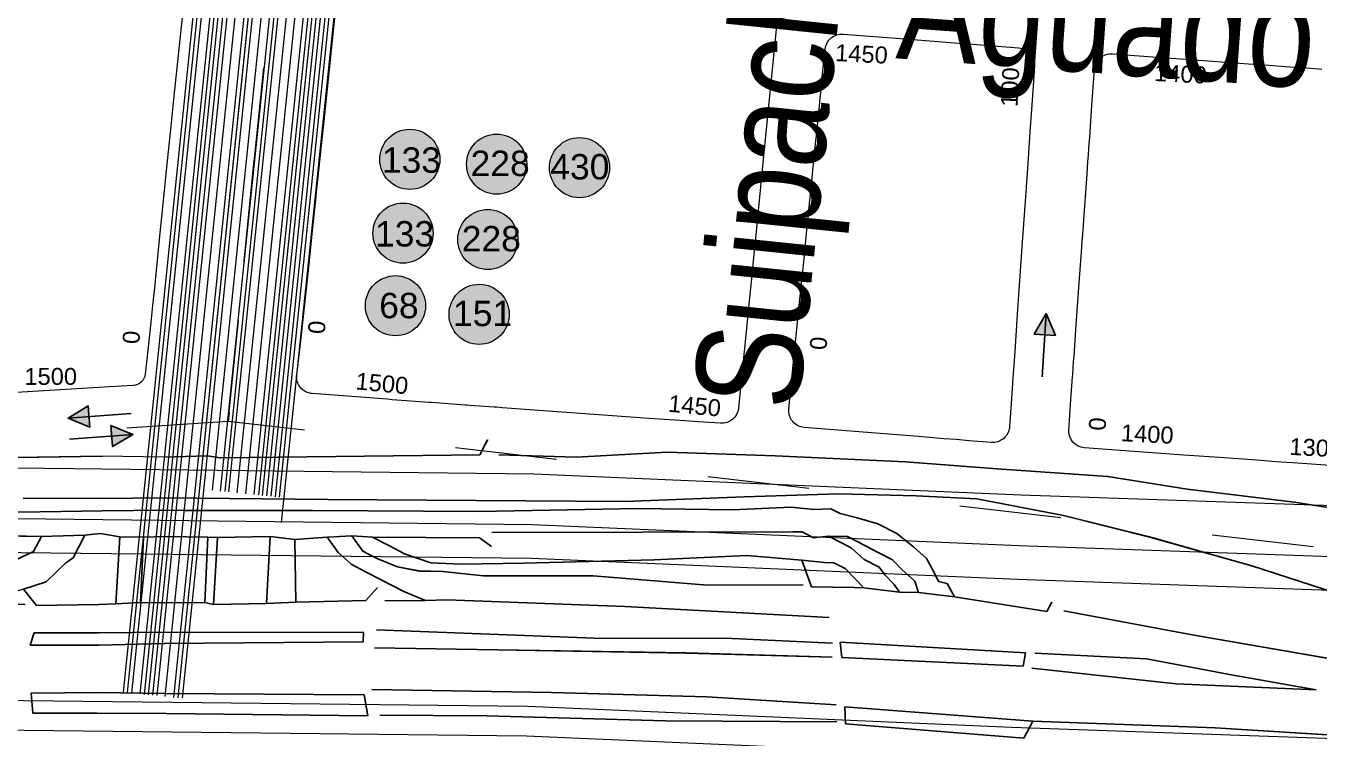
# Model space of a CAD drawing. Header units: millimetres. Extents: x 11558 to 23675, y 49449 to 61482.
# Drawn here: x 19502.2 to 19807.9, y 53314.6 to 53483 of the extents above; entities that cross this region are included whole.
import ezdxf

# ---------------------------------------------------------------- set-up
doc = ezdxf.new("R2010")
doc.units = ezdxf.units.MM
doc.linetypes.add('ACAD_ISO03W100', pattern=[30, 12, -18])
for name, color, linetype in [('0. autopistas', 254, 'Continuous'), ('0. plano base - nombres calles', 22, 'Continuous'), ('0. Plano Base - PLANO', 254, 'Continuous'), ('0. Plano base - sentido calles', 253, 'Continuous'), ('0.BARRIOS - DIVISIÓN', 12, 'ACAD_ISO03W100'), ('7. puesta en valor CC la lucila', 212, 'Continuous'), ('numeración', 7, 'Continuous')]:
    doc.layers.add(name, color=color, linetype=linetype)
for name, color, linetype, true_color in [('Linea 117 ida', 7, 'Continuous', 0x5c5c5c), ('Linea 130 IDA', 7, 'Continuous', 0x26921c), ('Linea 130 REGRESO', 7, 'Continuous', 0x7a5c00), ('Linea 133 ida', 7, 'Continuous', 0x940000), ('Linea 133 vuelta', 7, 'Continuous', 0x4d0000), ('Linea 15 a Cap', 7, 'Continuous', 0x13f12d), ('Linea 15 a Prov', 7, 'Continuous', 0x077e15), ('Linea 151', 7, 'Continuous', 0x094186), ('Linea 152 IDA', 7, 'Continuous', 0x070721), ('Linea 152 REGRESO', 7, 'Continuous', 0xff0a0a), ('Linea 161 ida', 7, 'Continuous', 0xd16b6b), ('linea 161 vuelta', 7, 'Continuous', 0x9d070c), ('Linea 168 IDA', 7, 'Continuous', 0x1a1a1a), ('Linea 168 REGRESO', 7, 'Continuous', 0x330000), ('Linea 184 IDA', 7, 'Continuous', 0x3d3d3d), ('Linea 184 REGRESO', 7, 'Continuous', 0x18f75b), ('Linea 19 Estación Carapachay', 7, 'Continuous', 0xa80000), ('Linea 19 Plaza Miserere', 7, 'Continuous', 0x575757), ('Linea 203 IDA', 7, 'Continuous', 0xc2c200), ('Linea 203 REGRESO', 7, 'Continuous', 0x9e7700), ('Linea 21 IDA Ramal F', 7, 'Continuous', 0x001861), ('Linea 21 REGRESO Ramal F', 7, 'Continuous', 0x0a47ff), ('Linea 228 ida', 7, 'Continuous', 0x8d6453), ('Linea 228 vuelta', 7, 'Continuous', 0x73a95b), ('Linea 28 ida', 7, 'Continuous', 0x1c825b), ('Linea 28 vuelta', 7, 'Continuous', 0x26cd1d), ('Linea 314 IDA', 7, 'Continuous', 0x141414), ('Linea 314 REGRESO', 7, 'Continuous', 0xe00000), ('Linea 365 IDA', 7, 'Continuous', 0xdb6e00), ('Linea 365 REGRESO', 7, 'Continuous', 0xcc3300), ('Linea 430', 7, 'Continuous', 0xdb7a0a), ('Linea 57 ida', 7, 'Continuous', 0xf6120e), ('Linea 59 Por Barrio Golf VUELTA', 7, 'Continuous', 0xffd147), ('Linea 59 Por la Lucila IDA', 7, 'Continuous', 0x007038), ('Linea 60 Constitución-barramcas x Fleming IDA', 7, 'Continuous', 0x660000), ('Linea 60 Constitución-barrancas x Fleming VUELTA', 7, 'Continuous', 0xbcab76), ('Linea 68', 7, 'Continuous', 0x1118df), ('Linea 71 IDA', 7, 'Continuous', 0xff2424), ('Linea 71 REGRESO', 7, 'Continuous', 0x2e62ff)]:
    doc.layers.add(name, color=color, linetype=linetype, true_color=true_color)
doc.layers.get('7. puesta en valor CC la lucila').off()
doc.styles.get("Standard").update_dxf_attribs({"font": 'arial.ttf'})

# ---------------------------------------------------------------- blocks, each defined once
blk = doc.blocks.new('MANZANAS')
at = {"layer": '0. Plano Base - PLANO', "color": 0, "linetype": 'Continuous', "lineweight": 5}
for points in [[(5640595.9, 6177811.18), (5640562.88, 6177793.71), (5640542.87, 6177783.73), (5640516.86, 6177770.76), (5640491.85, 6177757.78), (5640435.82, 6177729.34), (5640383.79, 6177701.89), (5640310.76, 6177664.96), (5640257.73, 6177639.01), (5640215.21, 6177621.05), (5640168.69, 6177599.1), (5640132.68, 6177583.13), (5640093.66, 6177564.67)], [(5640088.18, 6177591.18), (5640117.69, 6177600.15), (5640164.71, 6177615.1), (5640192.72, 6177624.07), (5640223.73, 6177636.04), (5640255.74, 6177649.01), (5640302.76, 6177671.97), (5640351.79, 6177696.92)], [(5640356.79, 6177703.41), (5640308.77, 6177678.96), (5640271.75, 6177661), (5640246.74, 6177649.02), (5640222.23, 6177639.05), (5640200.72, 6177633.07), (5640169.72, 6177627.1), (5640146.72, 6177625.12), (5640122.71, 6177621.14), (5640098.71, 6177616.17), (5640077.7, 6177611.19), (5640057.7, 6177605.21), (5640044.69, 6177599.22), (5640028.18, 6177591.23), (5640008.67, 6177580.25), (5639984.16, 6177566.28), (5639921.63, 6177534.34), (5639887.11, 6177516.87), (5639874.1, 6177509.88), (5639857.6, 6177501.4)], [(5640242.78, 6177690.03), (5640245.28, 6177689.02), (5640244.78, 6177686.02), (5640243.77, 6177685.02), (5640241.27, 6177684.03), (5640234.77, 6177682.03), (5640208.26, 6177671.06), (5640169.75, 6177656.1), (5640142.74, 6177645.12), (5640124.73, 6177639.14), (5640100.72, 6177630.16), (5640082.72, 6177624.18), (5640058.71, 6177613.7), (5640038.7, 6177605.22), (5640010.68, 6177592.25), (5639987.67, 6177581.27), (5639969.16, 6177570.29), (5639952.66, 6177562.31)], [(5640086.67, 6177579.18), (5640110.68, 6177590.15), (5640130.69, 6177596.13), (5640149.69, 6177602.12), (5640119.68, 6177588.15), (5640087.67, 6177575.68)], [(5640084.68, 6177591.68), (5640084.68, 6177589.18), (5640063.67, 6177582.2)], [(5639828.58, 6177482.43), (5639862.59, 6177500.4), (5639875.6, 6177507.38), (5639888.61, 6177514.37), (5639892.61, 6177516.37), (5639919.62, 6177530.34), (5639954.64, 6177548.31), (5639987.66, 6177566.27), (5640007.67, 6177576.25), (5640019.68, 6177583.24), (5640024.68, 6177585.24), (5640028.18, 6177587.23), (5640030.68, 6177587.23), (5640034.68, 6177588.23), (5640039.68, 6177589.22), (5640044.68, 6177589.22), (5640049.68, 6177588.21), (5640053.68, 6177587.21), (5640056.68, 6177585.21), (5640058.68, 6177583.7), (5640060.68, 6177584.2), (5640063.67, 6177582.2), (5640055.67, 6177579.21)], [(5640034.68, 6177583.23), (5640030.67, 6177581.23), (5640036.67, 6177581.23), (5640040.67, 6177580.22), (5640044.67, 6177580.22), (5640046.67, 6177579.22), (5640049.67, 6177578.21), (5640051.67, 6177577.21), (5640043.67, 6177574.22)], [(5640034.68, 6177583.23), (5640039.68, 6177583.22), (5640042.68, 6177583.22), (5640046.68, 6177583.22), (5640049.67, 6177582.21), (5640053.67, 6177581.21), (5640055.67, 6177579.21), (5640051.67, 6177577.21)], [(5640030.67, 6177581.23), (5640027.67, 6177579.23), (5640024.67, 6177579.24), (5640022.67, 6177578.24), (5639959.64, 6177545.3)], [(5640027.67, 6177573.23), (5640032.67, 6177575.23), (5640034.67, 6177576.23), (5640037.67, 6177576.23), (5640040.67, 6177575.22)], [(5640040.67, 6177575.22), (5640043.67, 6177574.22), (5640041.67, 6177573.22), (5640032.66, 6177568.73), (5640027.67, 6177573.23), (5640015.66, 6177568.25), (5639996.65, 6177557.26), (5639969.64, 6177542.29), (5639956.63, 6177535.3), (5639950.13, 6177532.31), (5639943.62, 6177531.32), (5639939.62, 6177531.32), (5639935.12, 6177531.32), (5639930.62, 6177529.33)], [(5640030.66, 6177568.23), (5640010.65, 6177557.75), (5639985.64, 6177547.28), (5639962.63, 6177535.3), (5639953.63, 6177531.81), (5639948.62, 6177529.31), (5639943.62, 6177527.82), (5639938.62, 6177527.32), (5639936.62, 6177527.32), (5639934.62, 6177527.33), (5639930.62, 6177529.33), (5639925.62, 6177526.33)], [(5639948.66, 6177564.31), (5639948.65, 6177560.31), (5639894.62, 6177531.36), (5639891.62, 6177530.37), (5639882.62, 6177525.38), (5639869.61, 6177518.89), (5639833.59, 6177499.42)], [(5639953.12, 6177523.81), (5639957.62, 6177526.3), (5639995.64, 6177544.27), (5640039.66, 6177564.22)], [(5639946.11, 6177512.31), (5639992.63, 6177534.27), (5640021.64, 6177549.24), (5640043.15, 6177559.22)], [(5640044.65, 6177556.22), (5640013.63, 6177541.25), (5639973.62, 6177521.29), (5639947.6, 6177508.31)], [(5639951.59, 6177499.31), (5639989.61, 6177518.27), (5640022.63, 6177534.24), (5640050.64, 6177546.71)], [(5639961.14, 6177542.3), (5639957.64, 6177542.8), (5639935.12, 6177531.32)], [(5640052.64, 6177543.21), (5640016.62, 6177524.75), (5639978.6, 6177506.28), (5639956.09, 6177494.8)], [(5639944.61, 6177519.32), (5639953.12, 6177523.81), (5639947.62, 6177523.31), (5639941.62, 6177523.32), (5639937.62, 6177523.32), (5639933.62, 6177523.33), (5639929.62, 6177524.33), (5639925.62, 6177526.33), (5639919.12, 6177522.34), (5639913.61, 6177520.35), (5639902.61, 6177514.36), (5639900.61, 6177513.36), (5639891.6, 6177508.87), (5639887.1, 6177506.37), (5639882.1, 6177503.88), (5639888.58, 6177489.37), (5639885.08, 6177487.37), (5639872.08, 6177480.39), (5639867.58, 6177482.39)], [(5639919.12, 6177522.34), (5639926.1, 6177509.33), (5639920.1, 6177505.84)], [(5639941.62, 6177521.32), (5639940.61, 6177517.32), (5639926.1, 6177509.33)], [(5639913.61, 6177520.35), (5639920.1, 6177505.84), (5639909.09, 6177499.85)], [(5639900.61, 6177513.36), (5639907.09, 6177499.35), (5639898.59, 6177494.86), (5639893.59, 6177492.37)], [(5639902.61, 6177514.36), (5639909.09, 6177499.85), (5639907.09, 6177499.35)], [(5639887.1, 6177506.37), (5639893.59, 6177492.37), (5639888.58, 6177489.37)], [(5639882.1, 6177503.88), (5639877.6, 6177502.38), (5639874.59, 6177500.38)], [(5639865.59, 6177495.39), (5639874.59, 6177500.38), (5639874.59, 6177494.38), (5639873.59, 6177492.38), (5639871.58, 6177486.39), (5639867.58, 6177482.39), (5639863.57, 6177478.39), (5639858.07, 6177473.4), (5639869.57, 6177479.39)], [(5639843.58, 6177480.41), (5639843.58, 6177484.41), (5639865.59, 6177495.39), (5639865.59, 6177491.39), (5639862.58, 6177487.4), (5639859.58, 6177485.4), (5639857.58, 6177482.4), (5639854.57, 6177479.4), (5639847.57, 6177475.41), (5639838.57, 6177471.42), (5639808.55, 6177459.45), (5639793.55, 6177454.46), (5639785.05, 6177453.47), (5639782.55, 6177451.47), (5639769.54, 6177443.49), (5639741.52, 6177425.51), (5639720.5, 6177407.53), (5639701.49, 6177392.55), (5639676.47, 6177368.58)]]:
    blk.add_lwpolyline(points, dxfattribs=at)
for points in [[(5640128.18, 6177650.68), (5640120.06, 6177647.17), (5640118.7, 6177646.59), (5640116.31, 6177645.55), (5640112.28, 6177643.82), (5640104.09, 6177640.29), (5640096.36, 6177636.95), (5640074.73, 6177627.62, -0.413971), (5640069.48, 6177629.71), (5640069.09, 6177630.59), (5640067.06, 6177635.3), (5640064.48, 6177641.25), (5640064.23, 6177641.84), (5640063.11, 6177644.43), (5640062.75, 6177645.26), (5640062.59, 6177645.65), (5640061.05, 6177649.19), (5640059.14, 6177653.61), (5640055.7, 6177661.58), (5640052.3, 6177669.43), (5640051.76, 6177670.69), (5640051.7, 6177670.82), (5640051.15, 6177672.09), (5640048.86, 6177677.4), (5640045.43, 6177685.32), (5640044.24, 6177688.07), (5640043.66, 6177689.43), (5640042.95, 6177691.07), (5640041.92, 6177693.44), (5640038.52, 6177701.32), (5640035.59, 6177708.08, -0.414637), (5640037.68, 6177713.34), (5640042.49, 6177715.41), (5640051.48, 6177719.28), (5640059.41, 6177722.69), (5640067.28, 6177726.08), (5640072.7, 6177728.42), (5640075.21, 6177729.5), (5640080, 6177731.56), (5640083.22, 6177732.95)], [(5639953.21, 6177709.94), (5639975.92, 6177653.1), (5639977.72, 6177648.59), (5639982.27, 6177637.21), (5639985.44, 6177629.28), (5639986.15, 6177627.5), (5639988.66, 6177621.23), (5639991.98, 6177612.92), (5639995.7, 6177603.6), (5639997.83, 6177598.26, -0.405633), (5639995.71, 6177593.11), (5639990.82, 6177590.98), (5639988.02, 6177589.77), (5639983.58, 6177587.84), (5639980.18, 6177586.37), (5639948.24, 6177572.6), (5639947.05, 6177572.09), (5639946.5, 6177571.85), (5639941.1, 6177569.53), (5639940.59, 6177569.31), (5639940.16, 6177569.12), (5639932.87, 6177565.98), (5639932.33, 6177565.75), (5639924.28, 6177562.29), (5639923.16, 6177561.81), (5639906.84, 6177554.86, -0.427318), (5639901.53, 6177557.14), (5639898.69, 6177564.7), (5639895.55, 6177572.78), (5639892.6, 6177580.29), (5639889.18, 6177589.03), (5639886.21, 6177596.58), (5639886.1, 6177596.87), (5639884.5, 6177600.95), (5639882.88, 6177605.09), (5639880.97, 6177609.95), (5639879.64, 6177613.33), (5639876.81, 6177620.48), (5639870.05, 6177637.52)], [(5639838.57, 6177619.54), (5639841.8, 6177611.25), (5639844.86, 6177603.56), (5639845.13, 6177602.88), (5639848.04, 6177595.53), (5639851.36, 6177587.18), (5639851.38, 6177587.13), (5639856, 6177575.49), (5639857.7, 6177571.22), (5639862.51, 6177559.1), (5639862.72, 6177558.56), (5639863.73, 6177555.97), (5639864.9, 6177552.98), (5639865.18, 6177552.25), (5639866.32, 6177549.34), (5639869.69, 6177540.7, -0.366749), (5639868.43, 6177537.03), (5639863.58, 6177534.14), (5639842.43, 6177521.55)]]:
    blk.add_lwpolyline(points, format="xyb", dxfattribs=at)
blk.add_lwpolyline([(5640022.62, 6177702.28), (5640025.46, 6177695.77), (5640028.88, 6177687.88), (5640032.3, 6177680.03), (5640035.83, 6177671.91), (5640039.28, 6177663.97), (5640046.08, 6177648.34), (5640049.62, 6177640.19), (5640050.88, 6177637.3), (5640052.47, 6177633.62), (5640052.62, 6177633.28), (5640054.03, 6177630.04), (5640056.71, 6177623.89, -0.417357), (5640054.6, 6177618.61), (5640049.79, 6177616.58), (5640046.95, 6177615.38), (5640044.26, 6177614.24), (5640038.71, 6177611.9), (5640029.35, 6177607.95), (5640013.75, 6177601.37, -0.420307), (5640008.48, 6177603.57), (5640008.48, 6177603.56), (5640007.23, 6177606.7), (5640007.2, 6177606.79), (5640004.67, 6177613.15), (5640002.04, 6177619.76), (5639998.83, 6177627.84), (5639995.57, 6177636.03), (5639992.47, 6177643.82), (5639990.18, 6177649.56), (5639989.32, 6177651.74), (5639986.03, 6177660), (5639982.79, 6177668.15), (5639981.55, 6177671.27), (5639980.35, 6177674.28), (5639979.32, 6177676.87), (5639976.89, 6177682.98, -0.40783), (5639979.05, 6177688.14), (5639992.49, 6177693.83), (5640000.65, 6177697.28), (5640004.1, 6177698.74), (5640004.87, 6177699.07), (5640007.27, 6177700.09), (5640017.39, 6177704.37, -0.411402)], format="xyb", close=True, dxfattribs=at)
for points in [[(5640084.67, 6177578.18), (5640085.67, 6177575.18), (5640046.65, 6177557.22), (5640044.65, 6177560.22)], [(5640054.64, 6177543.71), (5640052.64, 6177547.21), (5640093.66, 6177564.67), (5640093.65, 6177560.17)], [(5639944.6, 6177508.32), (5639903.08, 6177486.36), (5639889.57, 6177478.87), (5639875.07, 6177471.38), (5639874.57, 6177474.38), (5639888.08, 6177481.37), (5639902.08, 6177488.86), (5639943.6, 6177510.32)], [(5639953.59, 6177493.31), (5639911.07, 6177471.85), (5639896.56, 6177464.36), (5639883.05, 6177457.38), (5639880.56, 6177461.38), (5639894.56, 6177468.86), (5639908.57, 6177475.85), (5639950.59, 6177497.31)]]:
    blk.add_lwpolyline(points, close=True, dxfattribs=at)
blk = doc.blocks.new('68')
at = {"layer": 'Linea 68', "lineweight": 211, "true_color": 0xededed}
h = blk.add_hatch(color=7, dxfattribs=at)
h.dxf.hatch_style = 1
edge = h.paths.add_edge_path()
edge.add_arc((0, 0), 7.11, 0, 360)
at = {"layer": 'Linea 68', "lineweight": 9}
blk.add_circle((0, 0), 7.11, dxfattribs=at)
at = {"layer": 'Linea 68', "lineweight": 15, "insert": (-3.84, 3.05), "char_height": 6, "attachment_point": 1}
blk.add_mtext_dynamic_manual_height_columns('68', width=16.4579, gutter_width=12.5, heights=[0], dxfattribs=at)
blk = doc.blocks.new('133 vuelta')
at = {"layer": 'Linea 133 vuelta', "lineweight": 211, "true_color": 0xededed}
h = blk.add_hatch(color=7, dxfattribs=at)
h.dxf.hatch_style = 1
edge = h.paths.add_edge_path()
edge.add_arc((0, 0), 7.11, 0, 360)
at = {"layer": 'Linea 133 vuelta', "lineweight": 9}
blk.add_circle((0, 0), 7.11, dxfattribs=at)
at = {"layer": 'Linea 133 vuelta', "lineweight": 15, "insert": (-6.61, 2.83), "char_height": 6, "attachment_point": 1}
blk.add_mtext_dynamic_manual_height_columns('133', width=16.4579, gutter_width=12.5, heights=[0], dxfattribs=at)
blk = doc.blocks.new('133 ida')
at = {"layer": 'Linea 133 ida', "lineweight": 211, "true_color": 0xededed}
h = blk.add_hatch(color=7, dxfattribs=at)
h.dxf.hatch_style = 1
edge = h.paths.add_edge_path()
edge.add_arc((0, 0), 7.11, 0, 360)
at = {"layer": 'Linea 133 ida', "lineweight": 9}
blk.add_circle((0, 0), 7.11, dxfattribs=at)
at = {"layer": 'Linea 133 ida', "lineweight": 15, "insert": (-6.61, 2.83), "char_height": 6, "attachment_point": 1}
blk.add_mtext_dynamic_manual_height_columns('133', width=16.4579, gutter_width=12.5, heights=[0], dxfattribs=at)
blk = doc.blocks.new('151')
at = {"layer": 'Linea 151', "lineweight": 211, "true_color": 0xededed}
h = blk.add_hatch(color=7, dxfattribs=at)
h.dxf.hatch_style = 1
edge = h.paths.add_edge_path()
edge.add_arc((0, 0), 7.11, 0, 360)
at = {"layer": 'Linea 151', "lineweight": 9}
blk.add_circle((0, 0), 7.11, dxfattribs=at)
at = {"layer": 'Linea 151', "lineweight": 15, "insert": (-6.17, 3.2), "char_height": 6, "attachment_point": 1}
blk.add_mtext_dynamic_manual_height_columns('151', width=16.4579, gutter_width=12.5, heights=[0], dxfattribs=at)
blk = doc.blocks.new('228 vuelta')
at = {"layer": 'Linea 228 vuelta', "lineweight": 211, "true_color": 0xededed}
h = blk.add_hatch(color=7, dxfattribs=at)
h.dxf.hatch_style = 1
edge = h.paths.add_edge_path()
edge.add_arc((0, 0), 7.11, 0, 360)
at = {"layer": 'Linea 228 vuelta', "lineweight": 9}
blk.add_circle((0, 0), 7.11, dxfattribs=at)
at = {"layer": 'Linea 228 vuelta', "lineweight": 15, "insert": (-6.17, 3.2), "char_height": 6, "attachment_point": 1}
blk.add_mtext_dynamic_manual_height_columns('228', width=16.4579, gutter_width=12.5, heights=[0], dxfattribs=at)
blk = doc.blocks.new('228 ida')
at = {"layer": 'Linea 228 ida', "lineweight": 211, "true_color": 0xededed}
h = blk.add_hatch(color=7, dxfattribs=at)
h.dxf.hatch_style = 1
edge = h.paths.add_edge_path()
edge.add_arc((0, 0), 7.11, 0, 360)
at = {"layer": 'Linea 228 ida', "lineweight": 9}
blk.add_circle((0, 0), 7.11, dxfattribs=at)
at = {"layer": 'Linea 228 ida', "lineweight": 15, "insert": (-6.17, 3.2), "char_height": 6, "attachment_point": 1}
blk.add_mtext_dynamic_manual_height_columns('228', width=16.4579, gutter_width=12.5, heights=[0], dxfattribs=at)
blk = doc.blocks.new('430')
at = {"layer": 'Linea 430', "lineweight": 211, "true_color": 0xededed}
h = blk.add_hatch(color=7, dxfattribs=at)
h.dxf.hatch_style = 1
edge = h.paths.add_edge_path()
edge.add_arc((0, 0), 7.11, 0, 360)
at = {"layer": 'Linea 430', "lineweight": 9}
blk.add_circle((0, 0), 7.11, dxfattribs=at)
at = {"layer": 'Linea 430', "lineweight": 15, "insert": (-6.91, 3.2), "char_height": 6, "attachment_point": 1}
blk.add_mtext_dynamic_manual_height_columns('430', width=16.4579, gutter_width=12.5, heights=[0], dxfattribs=at)

msp = doc.modelspace()

# ---------------------------------------------------------------- hatches: boundary and pattern name
at = {"layer": '0. Plano base - sentido calles', "linetype": 'Continuous', "lineweight": 25, "ltscale": 2, "true_color": 0x1a1a1a}
h = msp.add_hatch(color=250, dxfattribs=at)
h.dxf.hatch_style = 1
h.paths.add_polyline_path([(19743.34, 53414.93), (19740.54, 53410.09), (19743.03, 53409.94)])
h.paths.add_polyline_path([(19743.34, 53414.93), (19743.03, 53409.94), (19745.53, 53409.79)])
h = msp.add_hatch(color=250, dxfattribs=at)
h.dxf.hatch_style = 1
h.paths.add_polyline_path([(19512.16, 53390.24), (19517.33, 53388.12), (19517.14, 53390.61)])
h.paths.add_polyline_path([(19512.16, 53390.24), (19517.14, 53390.61), (19516.96, 53393.1)])
h = msp.add_hatch(color=250, dxfattribs=at)
h.dxf.hatch_style = 1
h.paths.add_polyline_path([(19527.49, 53386.37), (19522.32, 53388.49), (19522.5, 53386)])
h.paths.add_polyline_path([(19527.49, 53386.37), (19522.5, 53386), (19522.69, 53383.5)])

# ---------------------------------------------------------------- linework, layer by layer
at = {"layer": '0. autopistas'}
for p, q in [((19611.35, 53385.14), (19609.5, 53381.59)), ((19520.27, 53381.27), (19479.33, 53380.6)), ((19545.09, 53381.31), (19534.8, 53381.03)), ((19548.21, 53380.81), (19545.09, 53381.31)), ((19609.5, 53381.59), (19548.21, 53380.81)), ((19632.3, 53380.99), (19613.97, 53381.52)), ((19653.79, 53382.2), (19632.3, 53380.99)), ((19679.27, 53381.33), (19653.79, 53382.2)), ((19710.11, 53379.93), (19679.27, 53381.33)), ((19731.78, 53378.23), (19710.11, 53379.93)), ((19757.91, 53376.46), (19731.78, 53378.23)), ((19776.65, 53373.47), (19757.91, 53376.46)), ((19671.96, 53371.61), (19643.76, 53370.51)), ((19694.33, 53372.36), (19671.96, 53371.61)), ((19712.66, 53371.84), (19694.33, 53372.36)), ((19726.96, 53371.16), (19712.66, 53371.84)), ((19802.09, 53370.36), (19776.65, 53373.47)), ((19520.1, 53371.21), (19501.54, 53371.29)), ((19534.86, 53371.41), (19520.1, 53371.21)), ((19520.28, 53368.3), (19535.04, 53368.5)), ((19573.55, 53371), (19534.86, 53371.41)), ((19535.04, 53368.5), (19539.51, 53368.43)), ((19643.76, 53370.51), (19573.55, 53371)), ((19609.28, 53368.18), (19646.86, 53368.9)), ((19646.86, 53368.9), (19669.22, 53368.53)), ((19669.22, 53368.53), (19683.1, 53369.19)), ((19683.1, 53369.19), (19688.46, 53368.66)), ((19688.46, 53368.66), (19692.49, 53368.82)), ((19692.49, 53368.82), (19694.7, 53367.66)), ((19747.47, 53367.24), (19726.96, 53371.16)), ((19820.83, 53367.37), (19802.09, 53370.36)), ((19467.04, 53367.84), (19505.51, 53368.1)), ((19505.51, 53368.1), (19520.28, 53368.3)), ((19539.51, 53368.43), (19569.92, 53368.38)), ((19569.92, 53368.38), (19609.28, 53368.18)), ((19694.7, 53367.66), (19698.71, 53366.7)), ((19698.71, 53366.7), (19703.61, 53365.28)), ((19768.41, 53361.97), (19747.47, 53367.24)), ((19505.86, 53362.28), (19481.27, 53362.68)), ((19516.16, 53362.55), (19505.86, 53362.28)), ((19516.16, 53362.55), (19513.38, 53357.23)), ((19519.74, 53362.94), (19516.16, 53362.55)), ((19524.42, 53362.19), (19519.74, 53362.94)), ((19579.22, 53362.41), (19573.4, 53362.06)), ((19584.13, 53362.1), (19579.22, 53362.41)), ((19579.22, 53362.41), (19581.84, 53358.79)), ((19683.45, 53363.37), (19612.33, 53363.2)), ((19683.45, 53363.37), (19685.69, 53363.34)), ((19685.69, 53363.34), (19688.35, 53361.95)), ((19703.61, 53365.28), (19708.04, 53362.97)), ((19708.04, 53362.97), (19712.02, 53359.77)), ((19505.86, 53362.28), (19504.02, 53358.73)), ((19524.42, 53362.19), (19523.49, 53346.33)), ((19530.01, 53362.1), (19524.42, 53362.19)), ((19530.01, 53362.1), (19529.31, 53346.68)), ((19535.16, 53362.24), (19530.01, 53362.1)), ((19545.22, 53362.07), (19535.16, 53362.24)), ((19544.52, 53346.66), (19545.22, 53362.07)), ((19547.46, 53362.04), (19545.22, 53362.07)), ((19547.46, 53362.04), (19546.52, 53346.18)), ((19559.98, 53362.28), (19547.46, 53362.04)), ((19559.98, 53362.28), (19559.05, 53346.42)), ((19565.79, 53361.51), (19559.98, 53362.28)), ((19573.4, 53362.06), (19565.79, 53361.51)), ((19565.79, 53361.51), (19565.99, 53346.75)), ((19573.4, 53362.06), (19576.02, 53358.44)), ((19609.4, 53361.91), (19584.13, 53362.1)), ((19584.13, 53362.1), (19588.13, 53360.03)), ((19588.13, 53360.03), (19591.67, 53358.18)), ((19612.28, 53359.85), (19609.4, 53361.91)), ((19688.35, 53361.95), (19691.93, 53362.34)), ((19696.4, 53362.27), (19691.93, 53362.34)), ((19691.93, 53362.34), (19697.25, 53359.57)), ((19700.84, 53359.96), (19696.4, 53362.27)), ((19697.25, 53359.57), (19700.34, 53356.83)), ((19703.5, 53358.57), (19700.84, 53359.96)), ((19712.02, 53359.77), (19715.1, 53357.04)), ((19792, 53355.32), (19768.41, 53361.97)), ((19504.02, 53358.73), (19499.51, 53356.57)), ((19513.38, 53357.23), (19511.57, 53355.92)), ((19576.02, 53358.44), (19579.11, 53355.7)), ((19581.84, 53358.79), (19583.62, 53357.86)), ((19583.62, 53357.86), (19585.39, 53356.94)), ((19585.39, 53356.94), (19590.06, 53355.07)), ((19591.67, 53358.18), (19597.9, 53356.06)), ((19619.81, 53355.93), (19650.69, 53356.76)), ((19650.69, 53356.76), (19672.62, 53357.74)), ((19672.62, 53357.74), (19685.58, 53356.63)), ((19685.58, 53356.63), (19690.93, 53356.09)), ((19687.93, 53350.33), (19685.58, 53356.63)), ((19700.34, 53356.83), (19703.89, 53354.99)), ((19707.05, 53356.72), (19703.5, 53358.57)), ((19709.24, 53354.45), (19707.05, 53356.72)), ((19715.1, 53357.04), (19716.84, 53353.88)), ((19511.57, 53355.92), (19507.03, 53351.52)), ((19579.11, 53355.7), (19582.66, 53353.85)), ((19582.66, 53353.85), (19586.2, 53352.01)), ((19590.06, 53355.07), (19595.18, 53354.09)), ((19595.18, 53354.09), (19600.77, 53354)), ((19597.9, 53356.06), (19605.05, 53355.72)), ((19600.77, 53354), (19610.37, 53352.95)), ((19605.05, 53355.72), (19619.81, 53355.93)), ((19690.93, 53356.09), (19693.17, 53356.06)), ((19693.17, 53356.06), (19695.83, 53354.67)), ((19695.83, 53354.67), (19698.03, 53352.4)), ((19703.89, 53354.99), (19705.2, 53353.18)), ((19712.33, 53351.72), (19709.24, 53354.45)), ((19716.84, 53353.88), (19717.92, 53351.62)), ((19815.14, 53347.79), (19792, 53355.32)), ((19507.03, 53351.52), (19501.63, 53349.82)), ((19585.28, 53350.23), (19582.55, 53347.15)), ((19586.2, 53352.01), (19591.53, 53349.24)), ((19610.37, 53352.95), (19636.31, 53352.97)), ((19636.31, 53352.97), (19663.34, 53350.74)), ((19663.34, 53350.74), (19685.93, 53350.81)), ((19697.99, 53350.16), (19687.93, 53350.33)), ((19700.23, 53350.13), (19697.99, 53350.16)), ((19698.03, 53352.4), (19700.23, 53350.13)), ((19705.2, 53353.18), (19707.4, 53350.9)), ((19707.4, 53350.9), (19708.71, 53349.09)), ((19713.18, 53349.02), (19712.33, 53351.72)), ((19717.92, 53351.62), (19719.92, 53351.14)), ((19719.92, 53351.14), (19721.66, 53347.98)), ((19504.7, 53345.97), (19501.63, 53349.82)), ((19582.55, 53347.15), (19565.99, 53346.75)), ((19596.63, 53347.14), (19587.02, 53347.07)), ((19591.53, 53349.24), (19596.63, 53347.14)), ((19596.63, 53347.14), (19601.78, 53347.28)), ((19643.8, 53345.69), (19601.78, 53347.28)), ((19708.71, 53349.09), (19700.23, 53350.13)), ((19713.18, 53349.02), (19708.71, 53349.09)), ((19721.66, 53347.98), (19713.18, 53349.02)), ((19743.52, 53344.49), (19721.66, 53347.98)), ((19519.46, 53346.17), (19504.7, 53345.97)), ((19523.49, 53346.33), (19519.46, 53346.17)), ((19529.31, 53346.68), (19523.49, 53346.33)), ((19534.9, 53346.59), (19529.31, 53346.68)), ((19544.52, 53346.66), (19534.9, 53346.59)), ((19546.52, 53346.18), (19544.52, 53346.66)), ((19559.05, 53346.42), (19546.52, 53346.18)), ((19565.99, 53346.75), (19559.05, 53346.42)), ((19692.06, 53343.11), (19643.8, 53345.69)), ((19744.68, 53346.71), (19743.52, 53344.49)), ((19747.55, 53344.65), (19777.87, 53339.01)), ((19503.2, 53336.6), (19504.15, 53339.49)), ((19504.15, 53339.49), (19519.35, 53339.47)), ((19519.35, 53339.47), (19535.23, 53339.65)), ((19535.23, 53339.65), (19581.97, 53339.55)), ((19581.97, 53339.55), (19581.94, 53337.32)), ((19585.11, 53340.17), (19636.52, 53338.21)), ((19636.52, 53338.21), (19669.17, 53338.12)), ((19669.17, 53338.12), (19692.86, 53337.05)), ((19777.87, 53339.01), (19826.48, 53330.6)), ((19519.53, 53336.56), (19503.2, 53336.6)), ((19534.97, 53336.97), (19519.53, 53336.56)), ((19581.94, 53337.32), (19534.97, 53336.97)), ((19613.66, 53335.45), (19584.6, 53335.93)), ((19658.38, 53334.71), (19613.66, 53335.45)), ((19694.65, 53337.25), (19738.44, 53334.74)), ((19695.04, 53333.66), (19694.65, 53337.25)), ((19692.8, 53333.7), (19658.38, 53334.71)), ((19737.94, 53331.61), (19695.04, 53333.66)), ((19738.44, 53334.74), (19737.94, 53331.61)), ((19740.68, 53334.7), (19767.04, 53333.37)), ((19767.04, 53333.37), (19787.55, 53329.45)), ((19774.1, 53327.44), (19739.95, 53331.13)), ((19787.55, 53329.45), (19807.18, 53326)), ((19583.99, 53326.1), (19626.47, 53325.4)), ((19807.18, 53326), (19774.1, 53327.44)), ((19503.46, 53325.19), (19519.34, 53325.38)), ((19503.83, 53320.49), (19503.46, 53325.19)), ((19519.34, 53325.38), (19535, 53325.12)), ((19535, 53325.12), (19582.18, 53324.79)), ((19582.18, 53324.79), (19582.99, 53319.86)), ((19626.47, 53325.4), (19663.13, 53324.35)), ((19663.13, 53324.35), (19693.73, 53322.5)), ((19519.04, 53320.46), (19503.83, 53320.49)), ((19535.37, 53320.42), (19519.04, 53320.46)), ((19582.99, 53319.86), (19535.37, 53320.42)), ((19611.17, 53319.84), (19585.9, 53320.03)), ((19653.42, 53318.69), (19611.17, 53319.84)), ((19695.74, 53322.02), (19740.19, 53318.61)), ((19695.9, 53317.99), (19695.74, 53322.02)), ((19693.89, 53318.47), (19653.42, 53318.69)), ((19738.11, 53314.62), (19695.9, 53317.99)), ((19740.19, 53318.61), (19738.11, 53314.62)), ((19783.32, 53317), (19740.19, 53318.61)), ((19822.64, 53314.56), (19783.32, 53317))]:
    msp.add_line(p, q, dxfattribs=at)
at = {"layer": '0. Plano base - sentido calles', "color": 250, "linetype": 'Continuous', "lineweight": 25, "ltscale": 2, "true_color": 0x1a1a1a}
for points in [[(19742.42, 53399.96), (19743.34, 53414.93), (19745.53, 53409.79), (19740.54, 53410.09), (19743.34, 53414.93)], [(19527.12, 53391.35), (19512.16, 53390.24), (19516.96, 53393.1), (19517.33, 53388.12), (19512.16, 53390.24)], [(19512.53, 53385.25), (19527.49, 53386.37), (19522.69, 53383.5), (19522.32, 53388.49), (19527.49, 53386.37)]]:
    msp.add_lwpolyline(points, dxfattribs=at)
at = {"layer": '0.BARRIOS - DIVISIÓN', "color": 14, "lineweight": 18, "ltscale": 2}
for points in [[(19746.68, 55789.02), (19726.12, 55476.55), (19705.29, 55342.21), (19682.91, 54948.63), (19661.94, 54643.15), (19640.4, 54304.03), (19607.91, 53959.65), (19567.75, 53570.63), (19550.03, 53389.45), (19077.25, 53357.53), (18962.05, 53342.81), (18817.78, 53351.07), (18595.68, 53358.57), (18202.92, 53380.53), (17765.7, 53372.91), (17659.73, 53390.45), (17637.92, 53679.7), (17639.89, 53799.72), (17625.59, 53940.22), (17597.55, 54075.9), (17579.24, 54125.09), (17580.44, 54241.86), (17585.92, 54374.44), (17552.48, 55699.13)], [(20104.45, 53325.35), (19550.03, 53389.45), (19587.83, 53765.14), (19640.4, 54304.03), (19661.94, 54643.15), (19682.91, 54948.63), (19694.1, 55145.42), (19705.29, 55342.21), (19726.12, 55476.55), (19746.67, 55788.87)]]:
    msp.add_lwpolyline(points, dxfattribs=at)
at = {"layer": 'Linea 117 ida', "lineweight": 15}
msp.add_lwpolyline([(20055.63, 53361.83), (19914.74, 53363.32), (19862.2, 53367.82), (19813.51, 53369.39), (19737.35, 53372.05), (19622.23, 53377.02), (19486.23, 53378.58), (19429.84, 53375.1), (19365.93, 53373.96), (19270.79, 53366.73), (19204.78, 53365.27), (19119.85, 53361.71), (19021.29, 53360.77), (18963.9, 53363.69), (18877.19, 53361.74), (18770.35, 53364.6)], dxfattribs=at)
at = {"layer": 'Linea 130 IDA', "lineweight": 15}
msp.add_lwpolyline([(19619.32, 54239.28), (19594.64, 53998.01), (19581.38, 53852.21), (19557.85, 53617.71), (19557.94, 53604.22), (19529.16, 53325.04)], dxfattribs=at)
at = {"layer": 'Linea 130 REGRESO', "lineweight": 15}
msp.add_lwpolyline([(19550.19, 53372.79), (19566.86, 53533.96), (19587.7, 53735.63), (19609.72, 53948.66), (19614.87, 53962.1), (19618.32, 54066.49), (19621.9, 54082.33), (19645.87, 54312.66)], dxfattribs=at)
at = {"layer": 'Linea 133 ida', "lineweight": 15}
msp.add_lwpolyline([(19562.59, 53365.53), (19583.19, 53563.54), (19603.79, 53766.03), (19616.26, 53891.75), (19630.97, 54062.57), (19646.27, 54181.66), (19657.19, 54298.97), (19673.26, 54494.3), (19682.32, 54637.76), (19691.69, 54754.78, 0.452211), (19684.26, 54762.45, -0.013337), (19426.39, 54756.93), (18399.86, 54732.21), (15988.39, 54664.92)], format="xyb", dxfattribs=at)
at = {"layer": 'Linea 15 a Cap', "lineweight": 15}
msp.add_lwpolyline([(20055.13, 53299.83), (19911.76, 53301.35), (19858.55, 53305.9), (19811.43, 53307.42), (19734.93, 53310.1), (19620.54, 53315.04), (19487.78, 53316.56), (19432.3, 53313.14), (19368.83, 53312), (19273.82, 53304.78), (19206.77, 53303.3), (19121.44, 53299.72), (19020.02, 53298.76), (18963.02, 53301.65), (18877.05, 53299.72), (18768.87, 53302.62)], dxfattribs=at)
at = {"layer": 'Linea 15 a Prov', "lineweight": 15}
msp.add_lwpolyline([(20055.53, 53349.83), (19914.16, 53351.32), (19861.5, 53355.84), (19813.11, 53357.4), (19736.88, 53360.06), (19621.9, 53365.03), (19486.53, 53366.57), (19430.31, 53363.11), (19366.49, 53361.97), (19271.38, 53354.74), (19205.17, 53353.28), (19120.15, 53349.71), (19021.05, 53348.77), (18963.73, 53351.68), (18877.16, 53349.74), (18770.06, 53352.61)], dxfattribs=at)
at = {"layer": 'Linea 152 IDA', "lineweight": 15}
msp.add_lwpolyline([(19754.82, 56087.71), (19741.25, 55892.05), (19729.38, 55709.75), (19715.79, 55481.66), (19696.14, 55338.26), (19685.29, 55195.47), (19660.5, 54759.56), (19646.01, 54524.26), (19634.42, 54303.04), (19627.28, 54238.43), (19602.6, 53997.24), (19589.35, 53851.45), (19565.85, 53617.33), (19565.94, 53603.83), (19537.12, 53324.22)], dxfattribs=at)
at = {"layer": 'Linea 152 REGRESO', "lineweight": 15}
msp.add_lwpolyline([(19548.21, 53372.99), (19564.87, 53534.16), (19585.71, 53735.83), (19607.76, 53949.13), (19612.88, 53962.5), (19616.33, 54066.75), (19619.92, 54082.65), (19643.88, 54312.85)], dxfattribs=at)
at = {"layer": 'Linea 161 ida', "lineweight": 15}
msp.add_lwpolyline([(20452.74, 54205.94), (19628.78, 54187.07), (19617.95, 54082.98), (19614.33, 54067), (19610.89, 53962.9), (19605.8, 53949.6), (19583.72, 53736.04), (19562.88, 53534.37), (19546.22, 53373.2)], dxfattribs=at)
at = {"layer": 'linea 161 vuelta', "lineweight": 15}
msp.add_lwpolyline([(20346.65, 54088.05), (19611.42, 54073.56), (19603.6, 53997.14), (19590.34, 53851.35), (19566.85, 53617.28), (19566.94, 53603.78), (19538.11, 53324.12)], dxfattribs=at)
at = {"layer": 'Linea 168 IDA', "lineweight": 15}
msp.add_lwpolyline([(20802.45, 56139.06), (20776.13, 55948.55), (20759.69, 55833.4), (20740.96, 55711.43), (20729.79, 55641.6), (20718.33, 55573.74), (20706.75, 55504.58), (20643.32, 55510.18), (20326.93, 55516.19), (20163.37, 55508.06), (19948.21, 55500.25), (19718.27, 55489.7), (19717.78, 55481.46), (19698.13, 55338.05), (19687.29, 55195.33), (19662.5, 54759.44), (19648, 54524.15), (19636.42, 54302.88), (19629.27, 54238.22), (19604.59, 53997.04), (19591.34, 53851.26), (19567.85, 53617.24), (19567.94, 53603.73), (19539.11, 53324.02)], dxfattribs=at)
at = {"layer": 'Linea 168 REGRESO', "lineweight": 15}
msp.add_lwpolyline([(19558.15, 53371.96), (19574.81, 53533.14), (19595.66, 53734.81), (19617.57, 53946.79), (19622.82, 53960.49), (19626.29, 54065.47), (19629.81, 54081.03), (19653.84, 54311.88), (19664.22, 54427.34), (19677.9, 54639.66), (19680.33, 54654.29), (19689.63, 54786.09), (19692.85, 54831.97), (19695.1, 54863.39), (19697.27, 54905.02), (19705.27, 55007.43), (19705.17, 55020.47), (19714.21, 55126.09), (20665.84, 55151.47)], dxfattribs=at)
at = {"layer": 'Linea 184 IDA', "lineweight": 15}
msp.add_lwpolyline([(16878.08, 55675.73), (16878.08, 55675.73), (17560.61, 55699.89), (18038.89, 55717.75), (18690.12, 55742.26), (19230.3, 55762.91), (19236.52, 55614.09), (19251.64, 55253.73), (19262.26, 55226.04), (19274.53, 55208.74), (19283.65, 54973.8), (19287.89, 54757.11), (19014.44, 54750.37), (18782.58, 54745.19), (18798.61, 54167.16), (18802.28, 53937.09), (19426.76, 53949.15), (19593.58, 53953.2), (19584.37, 53851.92), (19560.85, 53617.56), (19560.94, 53604.07), (19532.14, 53324.74)], dxfattribs=at)
at = {"layer": 'Linea 184 REGRESO', "lineweight": 15}
msp.add_lwpolyline([(19559.15, 53371.86), (19618.58, 53946.79), (19621.52, 53954.06), (19769.06, 53957.45), (19772.53, 54078.63), (19617.99, 54075.77), (19596.44, 54083.61), (18925.72, 54068.75), (18922.92, 54234.62)], dxfattribs=at)
at = {"layer": 'Linea 19 Estación Carapachay', "lineweight": 15}
msp.add_lwpolyline([(19554.17, 53372.37), (19570.83, 53533.55), (19591.68, 53735.22), (19613.65, 53947.72), (19618.85, 53961.29), (19622.31, 54065.98), (19625.85, 54081.68), (19649.86, 54312.27)], dxfattribs=at)
at = {"layer": 'Linea 19 Plaza Miserere', "lineweight": 15}
msp.add_lwpolyline([(19744.87, 56088.72), (19731.28, 55892.72), (19719.4, 55710.37), (19705.83, 55482.63), (19686.2, 55339.32), (19675.31, 55196.13), (19650.52, 54760.15), (19636.02, 54524.83), (19624.45, 54303.85), (19617.33, 54239.49), (19592.65, 53998.2), (19579.39, 53852.4), (19555.85, 53617.8), (19555.94, 53604.31), (19527.17, 53325.25)], dxfattribs=at)
at = {"layer": 'Linea 203 IDA', "lineweight": 15}
msp.add_lwpolyline([(19652.84, 54311.98), (19628.82, 54081.19), (19625.29, 54065.6), (19621.83, 53960.69), (19616.59, 53947.02), (19594.67, 53734.91), (19573.82, 53533.24), (19557.16, 53372.07)], dxfattribs=at)
at = {"layer": 'Linea 203 REGRESO', "lineweight": 15}
msp.add_lwpolyline([(19743.87, 56088.82), (19730.28, 55892.79), (19718.4, 55710.43), (19704.84, 55482.73), (19685.2, 55339.42), (19674.32, 55196.2), (19649.52, 54760.21), (19635.02, 54524.89), (19623.46, 54303.94), (19616.34, 54239.59), (19591.65, 53998.29), (19578.4, 53852.49), (19554.85, 53617.85), (19554.94, 53604.36), (19526.18, 53325.35)], dxfattribs=at)
at = {"layer": 'Linea 21 IDA Ramal F', "lineweight": 15}
msp.add_lwpolyline([(19562.13, 53371.55), (19621.52, 53946.06), (19625.4, 53955.63), (19767.33, 53958.9), (19770.79, 54073.68), (19635.35, 54071.36), (19585.14, 54090.3), (18810.43, 54075.61), (18549.02, 54068.43), (18529.95, 54738.19), (17132.56, 54699.44), (17130.04, 54812.7), (17036.25, 54809.78), (17066.66, 55023.36), (17072.07, 55096.53), (17078.98, 55194.89), (16604.74, 55179.32), (16699.03, 55011.97)], dxfattribs=at)
at = {"layer": 'Linea 21 REGRESO Ramal F', "lineweight": 15}
msp.add_lwpolyline([(16704.59, 55013.26), (16659.56, 55094.15), (17045.58, 55106.03), (17041.05, 55023.54), (17033.93, 55006.08), (17015.2, 54852.19), (16981.3, 54592.64), (16973.9, 54538.11), (16963.83, 54462.83), (16949.99, 54357.61), (16963.05, 54357.46), (18413.63, 54394.21), (18421.72, 53925.48), (19586.03, 53947.52), (19577.4, 53852.59), (19553.85, 53617.89), (19553.93, 53604.41), (19525.18, 53325.45)], dxfattribs=at)
at = {"layer": 'Linea 28 ida', "lineweight": 15}
msp.add_lwpolyline([(20055.18, 53306.83), (19912.1, 53308.34), (19858.97, 53312.9), (19811.67, 53314.42), (19735.2, 53317.1), (19620.73, 53322.04), (19487.61, 53323.56), (19432.02, 53320.14), (19368.51, 53319), (19273.48, 53311.78), (19206.54, 53310.3), (19121.26, 53306.72), (19020.16, 53305.76), (18963.12, 53308.66), (18877.07, 53306.73), (18769.03, 53309.62)], dxfattribs=at)
at = {"layer": 'Linea 28 vuelta', "lineweight": 15}
msp.add_lwpolyline([(20055.47, 53341.83), (19913.78, 53343.33), (19861.03, 53347.85), (19812.84, 53349.4), (19736.57, 53352.07), (19621.68, 53357.03), (19486.73, 53358.57), (19430.63, 53355.12), (19366.86, 53353.97), (19271.77, 53346.75), (19205.42, 53345.28), (19120.36, 53341.72), (19020.88, 53340.77), (18963.62, 53343.68), (18877.14, 53341.74), (18769.87, 53344.61)], dxfattribs=at)
at = {"layer": 'Linea 314 IDA', "lineweight": 15}
msp.add_lwpolyline([(19644.88, 54312.75), (19620.91, 54082.49), (19617.32, 54066.62), (19613.88, 53962.3), (19608.74, 53948.89), (19586.71, 53735.73), (19565.86, 53534.06), (19549.2, 53372.89)], dxfattribs=at)
at = {"layer": 'Linea 314 REGRESO', "lineweight": 15}
msp.add_lwpolyline([(19755.82, 56087.61), (19742.25, 55891.98), (19730.38, 55709.68), (19716.79, 55481.56), (19697.14, 55338.15), (19686.29, 55195.4), (19661.5, 54759.5), (19647, 54524.2), (19635.42, 54302.96), (19628.27, 54238.32), (19603.6, 53997.14), (19590.34, 53851.35), (19566.85, 53617.28), (19566.94, 53603.78), (19538.11, 53324.12)], dxfattribs=at)
at = {"layer": 'Linea 365 IDA', "lineweight": 15}
msp.add_lwpolyline([(19656.82, 54311.59), (19632.77, 54080.54), (19629.28, 54065.08), (19625.8, 53959.89), (19620.52, 53946.08), (19598.64, 53734.5), (19577.8, 53532.83), (19561.14, 53371.65)], dxfattribs=at)
at = {"layer": 'Linea 365 REGRESO', "lineweight": 15}
msp.add_lwpolyline([(19747.85, 56088.42), (19734.27, 55892.52), (19722.39, 55710.18), (19708.82, 55482.34), (19689.18, 55339), (19678.31, 55195.93), (19653.51, 54759.97), (19639.02, 54524.66), (19627.44, 54303.61), (19620.32, 54239.17), (19595.63, 53997.91), (19582.38, 53852.11), (19558.85, 53617.66), (19558.94, 53604.17), (19530.15, 53324.94)], dxfattribs=at)
at = {"layer": 'Linea 59 Por Barrio Golf VUELTA', "lineweight": 15}
msp.add_lwpolyline([(19750.84, 56088.11), (19737.26, 55892.32), (19725.39, 55710), (19711.81, 55482.05), (19692.16, 55338.68), (19681.3, 55195.73), (19656.51, 54759.8), (19642.01, 54524.49), (19630.44, 54303.37), (19623.3, 54238.85), (19598.62, 53997.62), (19585.36, 53851.83), (19561.85, 53617.52), (19561.94, 53604.02), (19533.14, 53324.63)], dxfattribs=at)
at = {"layer": 'Linea 59 Por la Lucila IDA', "lineweight": 15}
msp.add_lwpolyline([(19556.16, 53372.17), (19572.82, 53533.34), (19593.67, 53735.01), (19615.61, 53947.25), (19620.83, 53960.89), (19624.3, 54065.72), (19627.83, 54081.35), (19651.85, 54312.08)], dxfattribs=at)
at = {"layer": 'Linea 60 Constitución-barramcas x Fleming IDA', "lineweight": 15}
msp.add_lwpolyline([(19560.14, 53371.76), (19576.8, 53532.93), (19597.65, 53734.6), (19619.53, 53946.32), (19624.81, 53960.09), (19628.28, 54065.21), (19631.79, 54080.7), (19655.83, 54311.69)], dxfattribs=at)
at = {"layer": 'Linea 60 Constitución-barrancas x Fleming VUELTA', "lineweight": 15}
msp.add_lwpolyline([(19531.15, 53324.84), (19559.94, 53604.12), (19559.85, 53617.61), (19583.37, 53852.02), (19596.63, 53997.81), (19621.31, 54239.06), (19628.44, 54303.53), (19640.02, 54524.6), (19654.51, 54759.91), (19679.31, 55195.86), (19690.17, 55338.9), (19709.82, 55482.24), (19723.39, 55710.12), (19735.27, 55892.45), (19748.85, 56088.31)], dxfattribs=at)
at = {"layer": 'Linea 71 IDA', "lineweight": 15}
msp.add_lwpolyline([(19535.13, 53324.43), (19563.94, 53603.93), (19563.85, 53617.42), (19587.35, 53851.64), (19600.61, 53997.43), (19625.29, 54238.64), (19632.43, 54303.21), (19644.01, 54524.38), (19658.5, 54759.68), (19683.3, 55195.6), (19694.15, 55338.47), (19713.8, 55481.85), (19727.38, 55709.87), (19739.26, 55892.18), (19752.83, 56087.91)], dxfattribs=at)
at = {"layer": 'Linea 71 REGRESO', "lineweight": 15}
msp.add_lwpolyline([(19552.18, 53372.58), (19568.84, 53533.75), (19589.69, 53735.42), (19611.69, 53948.19), (19616.86, 53961.7), (19620.31, 54066.23), (19623.88, 54082), (19647.86, 54312.46)], dxfattribs=at)

# ---------------------------------------------------------------- block references
at = {"layer": '0. Plano Base - PLANO', "color": 28, "lineweight": 5, "true_color": 0x0d0d0d, "rotation": 332.5463477508169}
msp.add_blockref('MANZANAS', (-7833237.48, -2828296.13), dxfattribs=at)
at = {"layer": '7. puesta en valor CC la lucila', "color": 250, "lineweight": 30, "rotation": 332.5463477508169}
msp.add_blockref('MANZANAS', (-7833237.48, -2828296.13), dxfattribs=at)
at = {"layer": 'Linea 133 ida', "lineweight": 15}
for name, p in [('133 ida', (19592.95, 53451.4)), ('133 vuelta', (19591.33, 53433.97))]:
    msp.add_blockref(name, p, dxfattribs=at)
at = {"layer": 'Linea 151', "lineweight": 15}
for name, p in [('228 vuelta', (19613.48, 53450.27)), ('430', (19633.05, 53449.45)), ('228 ida', (19611.39, 53432.45)), ('151', (19609.33, 53414.77))]:
    msp.add_blockref(name, p, dxfattribs=at)
at = {"layer": 'Linea 57 ida', "lineweight": 15}
msp.add_blockref('68', (19589.55, 53416.8), dxfattribs=at)

# ---------------------------------------------------------------- texts
at = {"layer": '0. plano base - nombres calles', "color": 250, "lineweight": 15, "true_color": 0x1a1a1a, "char_height": 25, "attachment_point": 1}
for s, insert, rotation in [('{\\fArial Narrow|b0|i0|c0|p34;Suipacha}', (19659.85, 53394.27), 84.1271), ('{\\fArial Narrow|b0|i0|c0|p34;Aguado}', (19709.47, 53500.23), 355.8384)]:
    msp.add_mtext_dynamic_manual_height_columns(s, width=329.255, gutter_width=12.5, heights=[0], dxfattribs=dict(at, insert=insert, rotation=rotation))
at = {"layer": 'numeración', "color": 251, "true_color": 0x606162, "char_height": 4, "attachment_point": 1}
for s, insert, rotation in [('1450', (19693.61, 53478.64), 357.0579), ('100', (19732.58, 53463.93), 87.2117), ('1400', (19769, 53473.93), 357.0579), ('0', (19568.88, 53410.25), 87.2117), ('0', (19525.04, 53407.88), 87.2117), ('0', (19687.48, 53406.47), 87.2117), ('1500', (19580.38, 53401.03), 354.5032), ('1450', (19654.28, 53395.75), 354.5032), ('0', (19753.41, 53387.39), 87.2117), ('1400', (19761.16, 53388.79), 357.0579), ('1300', (19800.98, 53385.55), 357.0579)]:
    msp.add_mtext_dynamic_manual_height_columns(s, width=16.0314, gutter_width=12.5, heights=[0], dxfattribs=dict(at, insert=insert, rotation=rotation))
at = {"layer": 'numeración', "color": 251, "true_color": 0x606162, "insert": (19501.86, 53402.09), "char_height": 4, "attachment_point": 1}
msp.add_mtext_dynamic_manual_height_columns('1500', width=16.0314, gutter_width=12.5, heights=[0], dxfattribs=at)

doc.saveas('drawing.dxf')
